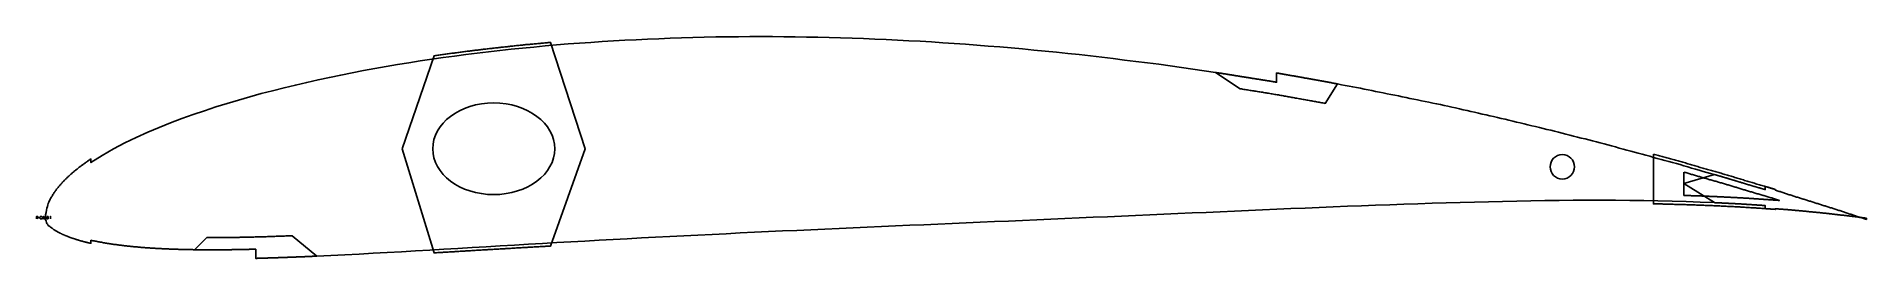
# Model space of a CAD drawing. Header units: metres. Extents: x 0 to 600, y -13 to 60.
import ezdxf

# ---------------------------------------------------------------- set-up
doc = ezdxf.new("R2010")
doc.units = ezdxf.units.M

msp = doc.modelspace()

# ---------------------------------------------------------------- linework, layer by layer
for points in [[(540, 11.55), (550, 14.52), (548.75, 14.87), (547.51, 15.22), (546.26, 15.57), (545.01, 15.93), (543.76, 16.3), (542.52, 16.67), (541.27, 17.04), (540.02, 17.41), (538.77, 17.77), (537.53, 18.12), (536.28, 18.46), (535.03, 18.8), (533.79, 19.14), (532.54, 19.48), (531.29, 19.82), (530.04, 20.16), (528.8, 20.5), (527.55, 20.83), (526.3, 21.17), (525.05, 21.5), (523.81, 21.84), (522.56, 22.18), (521.31, 22.52), (520.07, 22.87), (518.82, 23.21), (517.57, 23.56), (516.32, 23.9), (515.08, 24.23), (513.83, 24.56), (512.58, 24.89), (511.33, 25.21), (510.09, 25.53), (508.84, 25.84), (507.59, 26.16), (506.35, 26.48), (505.1, 26.8), (503.85, 27.12), (502.6, 27.44), (501.36, 27.75), (500.11, 28.07), (498.86, 28.38), (497.61, 28.69), (496.37, 29), (495.12, 29.3), (493.87, 29.61), (492.63, 29.91), (491.38, 30.21), (490.13, 30.51), (488.88, 30.82), (487.64, 31.12), (486.39, 31.42), (485.14, 31.72), (483.89, 32.02), (482.65, 32.31), (481.4, 32.6), (480.15, 32.9), (478.91, 33.19), (477.66, 33.48), (476.41, 33.76), (475.16, 34.05), (473.92, 34.33), (472.67, 34.62), (471.42, 34.9), (470.17, 35.18), (468.93, 35.47), (467.68, 35.75), (466.43, 36.03), (465.19, 36.31), (463.94, 36.59), (462.69, 36.87), (461.44, 37.14), (460.2, 37.41), (458.95, 37.67), (457.7, 37.92), (456.45, 38.18), (455.21, 38.43), (453.96, 38.68), (452.71, 38.94), (451.47, 39.2), (450.22, 39.46), (448.97, 39.72), (447.72, 39.98), (446.48, 40.24), (445.23, 40.49), (443.98, 40.74), (442.73, 40.99), (441.49, 41.24), (440.24, 41.5), (438.99, 41.75), (437.75, 42.01), (436.5, 42.26), (435.25, 42.51), (434, 42.75), (432.76, 42.99), (431.51, 43.22), (430.26, 43.46), (429.01, 43.69), (427.77, 43.93), (426.52, 44.17), (422.48, 37.82), (422.08, 37.89), (421.67, 37.97), (421.27, 38.04), (420.86, 38.12), (420.46, 38.19), (420.06, 38.26), (419.65, 38.34), (419.25, 38.41), (418.84, 38.48), (418.44, 38.55), (418.04, 38.62), (417.63, 38.69), (417.23, 38.77), (416.82, 38.84), (416.42, 38.91), (416.02, 38.98), (415.61, 39.05), (415.21, 39.12), (414.8, 39.19), (414.4, 39.27), (413.99, 39.34), (413.59, 39.41), (413.19, 39.48), (412.78, 39.56), (412.38, 39.63), (411.97, 39.7), (411.57, 39.77), (411.17, 39.84), (410.76, 39.92), (410.36, 39.99), (409.95, 40.06), (409.55, 40.13), (409.15, 40.21), (408.74, 40.28), (408.34, 40.35), (407.93, 40.42), (407.53, 40.49), (407.13, 40.56), (406.72, 40.63), (406.32, 40.7), (405.91, 40.77), (405.51, 40.84), (405.11, 40.91), (404.7, 40.98), (404.3, 41.05), (403.89, 41.12), (403.49, 41.18), (403.09, 41.25), (402.68, 41.31), (402.28, 41.38), (401.87, 41.45), (401.47, 41.51), (401.07, 41.57), (400.66, 41.64), (400.26, 41.7), (399.85, 41.77), (399.45, 41.83), (399.05, 41.89), (398.64, 41.96), (398.24, 42.02), (397.83, 42.08), (397.43, 42.15), (397.03, 42.21), (396.62, 42.28), (396.22, 42.34), (395.81, 42.41), (395.41, 42.47), (395.01, 42.54), (394.6, 42.6), (386.52, 47.93), (382.8, 48.49), (379.08, 49.04), (375.35, 49.57), (371.63, 50.1), (367.91, 50.61), (364.19, 51.09), (360.46, 51.55), (356.74, 52.01), (353.02, 52.47), (349.3, 52.92), (345.57, 53.34), (341.85, 53.76), (338.13, 54.17), (334.41, 54.55), (330.68, 54.9), (326.96, 55.26), (323.24, 55.61), (319.52, 55.95), (315.79, 56.27), (312.07, 56.58), (308.35, 56.88), (304.63, 57.16), (300.9, 57.42), (297.18, 57.67), (293.46, 57.92), (289.74, 58.13), (286.01, 58.32), (282.29, 58.53), (278.57, 58.71), (274.85, 58.86), (271.12, 59.01), (267.4, 59.16), (263.68, 59.27), (259.96, 59.37), (256.24, 59.45), (252.51, 59.53), (248.79, 59.59), (245.07, 59.64), (241.35, 59.65), (237.62, 59.65), (233.9, 59.65), (230.18, 59.64), (226.46, 59.59), (222.73, 59.54), (219.01, 59.46), (215.29, 59.36), (211.57, 59.24), (207.84, 59.13), (204.12, 58.99), (200.4, 58.82), (196.68, 58.65), (192.95, 58.46), (189.23, 58.25), (185.51, 58.03), (181.79, 57.79), (178.06, 57.53), (174.34, 57.25), (170.62, 56.94), (166.9, 56.61), (163.17, 56.26), (159.45, 55.91), (155.73, 55.52), (152.01, 55.1), (148.28, 54.69), (144.56, 54.25), (140.84, 53.78), (137.12, 53.3), (133.4, 52.79), (129.67, 52.25), (125.95, 51.7), (122.23, 51.12), (118.51, 50.5), (114.78, 49.86), (111.06, 49.21), (107.34, 48.54), (103.62, 47.82), (99.89, 47.08), (96.17, 46.33), (92.45, 45.54), (88.73, 44.69), (85, 43.8), (81.28, 42.91), (77.56, 41.97), (73.84, 41), (70.11, 40), (66.39, 38.92), (62.67, 37.8), (58.95, 36.65), (55.22, 35.43), (51.5, 34.17), (47.78, 32.83), (44.06, 31.43), (40.33, 29.94), (36.61, 28.36), (32.89, 26.68), (29.17, 24.89), (25.44, 22.94), (21.72, 20.79), (18, 18.42), (18, 19.63), (17.85, 19.52), (17.7, 19.42), (17.55, 19.32), (17.39, 19.22), (17.24, 19.12), (17.09, 19.01), (16.94, 18.91), (16.79, 18.8), (16.64, 18.7), (16.48, 18.59), (16.33, 18.49), (16.18, 18.38), (16.03, 18.28), (15.88, 18.17), (15.73, 18.06), (15.57, 17.95), (15.42, 17.84), (15.27, 17.73), (15.12, 17.62), (14.97, 17.5), (14.82, 17.39), (14.66, 17.27), (14.51, 17.15), (14.36, 17.04), (14.21, 16.92), (14.06, 16.8), (13.91, 16.68), (13.75, 16.56), (13.6, 16.44), (13.45, 16.32), (13.3, 16.2), (13.15, 16.07), (13, 15.95), (12.84, 15.83), (12.69, 15.71), (12.54, 15.58), (12.39, 15.46), (12.24, 15.33), (12.09, 15.2), (11.93, 15.07), (11.78, 14.94), (11.63, 14.81), (11.48, 14.68), (11.33, 14.54), (11.18, 14.41), (11.02, 14.27), (10.87, 14.13), (10.72, 13.99), (10.57, 13.85), (10.42, 13.71), (10.27, 13.56), (10.11, 13.42), (9.96, 13.27), (9.81, 13.13), (9.66, 12.98), (9.51, 12.82), (9.36, 12.67), (9.2, 12.52), (9.05, 12.36), (8.9, 12.2), (8.75, 12.04), (8.6, 11.87), (8.45, 11.71), (8.29, 11.54), (8.14, 11.37), (7.99, 11.2), (7.84, 11.03), (7.69, 10.85), (7.54, 10.67), (7.38, 10.49), (7.23, 10.3), (7.08, 10.11), (6.93, 9.92), (6.78, 9.73), (6.63, 9.53), (6.47, 9.32), (6.32, 9.11), (6.17, 8.89), (6.02, 8.67), (5.87, 8.44), (5.72, 8.2), (5.56, 7.96), (5.41, 7.72), (5.26, 7.47), (5.11, 7.23), (4.96, 6.98), (4.81, 6.72), (4.65, 6.45), (4.5, 6.16), (4.35, 5.84), (4.2, 5.49), (4.05, 5.09), (3.9, 4.64), (3.74, 4.12), (3.59, 3.55), (3.44, 2.9), (3.29, 2.16), (3.14, 1.34), (2.99, 0.42), (2.99, 0.41), (3.14, -0.23), (3.29, -0.75), (3.44, -1.17), (3.59, -1.5), (3.74, -1.76), (3.9, -1.96), (4.05, -2.11), (4.2, -2.23), (4.35, -2.34), (4.5, -2.44), (4.65, -2.56), (4.81, -2.68), (4.96, -2.8), (5.11, -2.93), (5.26, -3.06), (5.41, -3.18), (5.56, -3.29), (5.72, -3.4), (5.87, -3.5), (6.02, -3.6), (6.17, -3.69), (6.32, -3.78), (6.47, -3.87), (6.63, -3.96), (6.78, -4.05), (6.93, -4.14), (7.08, -4.22), (7.23, -4.31), (7.38, -4.39), (7.54, -4.47), (7.69, -4.55), (7.84, -4.62), (7.99, -4.7), (8.14, -4.77), (8.29, -4.84), (8.45, -4.91), (8.6, -4.98), (8.75, -5.05), (8.9, -5.12), (9.05, -5.19), (9.2, -5.25), (9.36, -5.32), (9.51, -5.39), (9.66, -5.45), (9.81, -5.51), (9.96, -5.57), (10.11, -5.63), (10.27, -5.69), (10.42, -5.75), (10.57, -5.81), (10.72, -5.87), (10.87, -5.93), (11.02, -5.98), (11.18, -6.04), (11.33, -6.09), (11.48, -6.15), (11.63, -6.2), (11.78, -6.25), (11.93, -6.3), (12.09, -6.35), (12.24, -6.4), (12.39, -6.45), (12.54, -6.5), (12.69, -6.55), (12.84, -6.6), (13, -6.65), (13.15, -6.7), (13.3, -6.74), (13.45, -6.79), (13.6, -6.84), (13.75, -6.88), (13.91, -6.93), (14.06, -6.97), (14.21, -7.02), (14.36, -7.06), (14.51, -7.11), (14.66, -7.15), (14.82, -7.19), (14.97, -7.23), (15.12, -7.28), (15.27, -7.32), (15.42, -7.36), (15.57, -7.4), (15.73, -7.44), (15.88, -7.47), (16.03, -7.51), (16.18, -7.55), (16.33, -7.59), (16.48, -7.62), (16.64, -7.66), (16.79, -7.7), (16.94, -7.73), (17.09, -7.77), (17.24, -7.81), (17.39, -7.84), (17.55, -7.88), (17.7, -7.91), (17.85, -7.94), (18, -7.98), (18, -6.95), (18.34, -7.03), (18.69, -7.11), (19.03, -7.18), (19.37, -7.25), (19.72, -7.32), (20.06, -7.39), (20.4, -7.46), (20.75, -7.53), (21.09, -7.59), (21.43, -7.65), (21.78, -7.71), (22.12, -7.77), (22.46, -7.83), (22.81, -7.89), (23.15, -7.95), (23.49, -8), (23.84, -8.06), (24.18, -8.11), (24.53, -8.16), (24.87, -8.21), (25.21, -8.26), (25.56, -8.31), (25.9, -8.36), (26.24, -8.41), (26.59, -8.46), (26.93, -8.5), (27.27, -8.54), (27.62, -8.59), (27.96, -8.63), (28.3, -8.67), (28.65, -8.71), (28.99, -8.75), (29.33, -8.79), (29.68, -8.83), (30.02, -8.87), (30.36, -8.9), (30.71, -8.94), (31.05, -8.98), (31.39, -9.01), (31.74, -9.05), (32.08, -9.08), (32.42, -9.11), (32.77, -9.15), (33.11, -9.18), (33.45, -9.21), (33.8, -9.24), (34.14, -9.27), (34.48, -9.3), (34.83, -9.32), (35.17, -9.35), (35.52, -9.38), (35.86, -9.4), (36.2, -9.43), (36.55, -9.45), (36.89, -9.47), (37.23, -9.5), (37.58, -9.52), (37.92, -9.54), (38.26, -9.56), (38.61, -9.58), (38.95, -9.6), (39.29, -9.62), (39.64, -9.64), (39.98, -9.66), (40.32, -9.68), (40.67, -9.7), (41.01, -9.72), (41.35, -9.73), (41.7, -9.75), (42.04, -9.76), (42.38, -9.78), (42.73, -9.8), (43.07, -9.81), (43.41, -9.82), (43.76, -9.84), (44.1, -9.85), (44.44, -9.87), (44.79, -9.88), (45.13, -9.89), (45.47, -9.91), (45.82, -9.92), (46.16, -9.93), (46.51, -9.94), (46.85, -9.95), (47.19, -9.96), (47.54, -9.97), (47.88, -9.98), (48.22, -9.99), (48.57, -10), (48.91, -10.01), (49.25, -10.02), (49.6, -10.02), (49.94, -10.03), (50.28, -10.04), (50.63, -10.04), (50.97, -10.05), (51.31, -10.05), (51.66, -10.06), (52, -10.06), (56.04, -6.09), (56.44, -6.1), (56.85, -6.1), (57.25, -6.1), (57.66, -6.1), (58.06, -6.1), (58.46, -6.1), (58.87, -6.1), (59.27, -6.1), (59.68, -6.1), (60.08, -6.09), (60.48, -6.09), (60.89, -6.09), (61.29, -6.09), (61.7, -6.08), (62.1, -6.08), (62.51, -6.08), (62.91, -6.07), (63.31, -6.07), (63.72, -6.06), (64.12, -6.06), (64.53, -6.05), (64.93, -6.04), (65.33, -6.04), (65.74, -6.03), (66.14, -6.02), (66.55, -6.02), (66.95, -6.01), (67.35, -6), (67.76, -5.99), (68.16, -5.98), (68.57, -5.97), (68.97, -5.97), (69.37, -5.96), (69.78, -5.95), (70.18, -5.94), (70.59, -5.93), (70.99, -5.92), (71.39, -5.91), (71.8, -5.9), (72.2, -5.89), (72.61, -5.88), (73.01, -5.87), (73.41, -5.86), (73.82, -5.85), (74.22, -5.83), (74.63, -5.82), (75.03, -5.81), (75.43, -5.8), (75.84, -5.79), (76.24, -5.77), (76.65, -5.76), (77.05, -5.75), (77.45, -5.74), (77.86, -5.72), (78.26, -5.71), (78.67, -5.69), (79.07, -5.68), (79.47, -5.67), (79.88, -5.65), (80.28, -5.64), (80.69, -5.62), (81.09, -5.61), (81.49, -5.6), (81.9, -5.58), (82.3, -5.57), (82.71, -5.55), (83.11, -5.53), (83.52, -5.52), (83.92, -5.5), (92, -12.17), (96.63, -11.94), (101.25, -11.71), (105.88, -11.48), (110.51, -11.23), (115.13, -10.97), (119.76, -10.71), (124.38, -10.44), (129.01, -10.18), (133.64, -9.91), (138.26, -9.63), (142.89, -9.36), (147.52, -9.08), (152.14, -8.81), (156.77, -8.54), (161.39, -8.27), (166.02, -8), (170.65, -7.74), (175.27, -7.48), (179.9, -7.22), (184.53, -6.97), (189.15, -6.71), (193.78, -6.47), (198.4, -6.22), (203.03, -5.98), (207.66, -5.74), (212.28, -5.51), (216.91, -5.27), (221.54, -5.05), (226.16, -4.82), (230.79, -4.59), (235.41, -4.37), (240.04, -4.16), (244.67, -3.94), (249.29, -3.73), (253.92, -3.52), (258.55, -3.31), (263.17, -3.1), (267.8, -2.89), (272.42, -2.69), (277.05, -2.48), (281.68, -2.28), (286.3, -2.08), (290.93, -1.88), (295.56, -1.68), (300.18, -1.48), (304.81, -1.28), (309.43, -1.08), (314.06, -0.88), (318.69, -0.68), (323.31, -0.48), (327.94, -0.28), (332.57, -0.07), (337.19, 0.13), (341.82, 0.33), (346.44, 0.53), (351.07, 0.73), (355.7, 0.94), (360.32, 1.14), (364.95, 1.35), (369.58, 1.55), (374.2, 1.75), (378.83, 1.96), (383.45, 2.16), (388.08, 2.36), (392.71, 2.56), (397.33, 2.77), (401.96, 2.96), (406.59, 3.16), (411.21, 3.37), (415.84, 3.56), (420.46, 3.75), (425.09, 3.94), (429.72, 4.13), (434.34, 4.31), (438.97, 4.48), (443.6, 4.65), (448.22, 4.82), (452.85, 4.98), (457.47, 5.13), (462.1, 5.27), (466.73, 5.41), (471.35, 5.53), (475.98, 5.65), (480.61, 5.76), (485.23, 5.85), (489.86, 5.93), (494.48, 6), (499.11, 6.06), (503.74, 6.09), (508.36, 6.11), (512.99, 6.11), (517.62, 6.09), (522.24, 6.05), (526.87, 6), (531.49, 5.92), (536.12, 5.81), (540.75, 5.67), (545.37, 5.52), (550, 5.33)], [(120, 22.97), (130.48, 53.38), (130.87, 53.43), (131.25, 53.49), (131.64, 53.54), (132.02, 53.6), (132.41, 53.66), (132.79, 53.71), (133.18, 53.77), (133.56, 53.82), (133.95, 53.88), (134.34, 53.93), (134.72, 53.98), (135.11, 54.04), (135.49, 54.09), (135.88, 54.14), (136.26, 54.2), (136.65, 54.25), (137.03, 54.3), (137.42, 54.35), (137.8, 54.4), (138.19, 54.45), (138.58, 54.5), (138.96, 54.55), (139.35, 54.6), (139.73, 54.65), (140.12, 54.7), (140.5, 54.75), (140.89, 54.8), (141.27, 54.85), (141.66, 54.9), (142.05, 54.94), (142.43, 54.99), (142.82, 55.04), (143.2, 55.09), (143.59, 55.14), (143.97, 55.19), (144.36, 55.23), (144.74, 55.28), (145.13, 55.33), (145.52, 55.38), (145.9, 55.42), (146.29, 55.47), (146.67, 55.51), (147.06, 55.56), (147.44, 55.6), (147.83, 55.65), (148.21, 55.69), (148.6, 55.73), (148.99, 55.78), (149.37, 55.82), (149.76, 55.86), (150.14, 55.9), (150.53, 55.95), (150.91, 55.99), (151.3, 56.03), (151.68, 56.07), (152.07, 56.11), (152.46, 56.16), (152.84, 56.2), (153.23, 56.24), (153.61, 56.29), (154, 56.33), (154.38, 56.37), (154.77, 56.42), (155.15, 56.46), (155.54, 56.5), (155.92, 56.55), (156.31, 56.59), (156.7, 56.63), (157.08, 56.67), (157.47, 56.71), (157.85, 56.76), (158.24, 56.8), (158.62, 56.84), (159.01, 56.88), (159.39, 56.91), (159.78, 56.95), (160.17, 56.99), (160.55, 57.03), (160.94, 57.06), (161.32, 57.1), (161.71, 57.13), (162.09, 57.17), (162.48, 57.2), (162.86, 57.24), (163.25, 57.27), (163.64, 57.31), (164.02, 57.35), (164.41, 57.38), (164.79, 57.42), (165.18, 57.45), (165.56, 57.49), (165.95, 57.52), (166.33, 57.56), (166.72, 57.59), (167.11, 57.63), (167.49, 57.67), (167.88, 57.7), (168.26, 57.74), (168.65, 57.77), (180, 22.97), (168.65, -8.86), (168.26, -8.88), (167.88, -8.9), (167.49, -8.92), (167.11, -8.94), (166.72, -8.97), (166.33, -8.99), (165.95, -9.01), (165.56, -9.03), (165.18, -9.05), (164.79, -9.08), (164.41, -9.1), (164.02, -9.12), (163.64, -9.14), (163.25, -9.17), (162.86, -9.19), (162.48, -9.21), (162.09, -9.23), (161.71, -9.25), (161.32, -9.28), (160.94, -9.3), (160.55, -9.32), (160.17, -9.34), (159.78, -9.37), (159.39, -9.39), (159.01, -9.41), (158.62, -9.44), (158.24, -9.46), (157.85, -9.48), (157.47, -9.5), (157.08, -9.53), (156.7, -9.55), (156.31, -9.57), (155.92, -9.59), (155.54, -9.62), (155.15, -9.64), (154.77, -9.66), (154.38, -9.68), (154, -9.71), (153.61, -9.73), (153.23, -9.75), (152.84, -9.77), (152.46, -9.8), (152.07, -9.82), (151.68, -9.84), (151.3, -9.86), (150.91, -9.89), (150.53, -9.91), (150.14, -9.93), (149.76, -9.95), (149.37, -9.98), (148.99, -10), (148.6, -10.02), (148.21, -10.04), (147.83, -10.07), (147.44, -10.09), (147.06, -10.11), (146.67, -10.14), (146.29, -10.16), (145.9, -10.18), (145.52, -10.2), (145.13, -10.23), (144.74, -10.25), (144.36, -10.27), (143.97, -10.3), (143.59, -10.32), (143.2, -10.34), (142.82, -10.36), (142.43, -10.39), (142.05, -10.41), (141.66, -10.43), (141.27, -10.45), (140.89, -10.48), (140.5, -10.5), (140.12, -10.52), (139.73, -10.55), (139.35, -10.57), (138.96, -10.59), (138.58, -10.61), (138.19, -10.64), (137.8, -10.66), (137.42, -10.68), (137.03, -10.71), (136.65, -10.73), (136.26, -10.75), (135.88, -10.77), (135.49, -10.8), (135.11, -10.82), (134.72, -10.84), (134.34, -10.87), (133.95, -10.89), (133.56, -10.91), (133.18, -10.93), (132.79, -10.96), (132.41, -10.98), (132.02, -11), (131.64, -11.02), (131.25, -11.05), (130.87, -11.07), (130.48, -11.09)], [(386.52, 47.93), (386.72, 47.89), (386.92, 47.86), (387.13, 47.83), (387.33, 47.8), (387.53, 47.77), (387.73, 47.74), (387.93, 47.71), (388.14, 47.68), (388.34, 47.65), (388.54, 47.62), (388.74, 47.58), (388.94, 47.55), (389.15, 47.52), (389.35, 47.49), (389.55, 47.46), (389.75, 47.43), (389.95, 47.4), (390.16, 47.36), (390.36, 47.33), (390.56, 47.3), (390.76, 47.27), (390.96, 47.24), (391.17, 47.2), (391.37, 47.17), (391.57, 47.14), (391.77, 47.11), (391.97, 47.08), (392.18, 47.04), (392.38, 47.01), (392.58, 46.98), (392.78, 46.95), (392.98, 46.91), (393.19, 46.88), (393.39, 46.85), (393.59, 46.82), (393.79, 46.78), (393.99, 46.75), (394.2, 46.72), (394.4, 46.68), (394.6, 46.65), (394.8, 46.62), (395.01, 46.59), (395.21, 46.55), (395.41, 46.52), (395.61, 46.49), (395.81, 46.46), (396.02, 46.42), (396.22, 46.39), (396.42, 46.36), (396.62, 46.33), (396.82, 46.29), (397.03, 46.26), (397.23, 46.23), (397.43, 46.2), (397.63, 46.17), (397.83, 46.13), (398.04, 46.1), (398.24, 46.07), (398.44, 46.04), (398.64, 46.01), (398.84, 45.97), (399.05, 45.94), (399.25, 45.91), (399.45, 45.88), (399.65, 45.85), (399.85, 45.82), (400.06, 45.78), (400.26, 45.75), (400.46, 45.72), (400.66, 45.69), (400.86, 45.66), (401.07, 45.62), (401.27, 45.59), (401.47, 45.56), (401.67, 45.53), (401.87, 45.5), (402.08, 45.46), (402.28, 45.43), (402.48, 45.4), (402.68, 45.37), (402.88, 45.33), (403.09, 45.3), (403.29, 45.27), (403.49, 45.24), (403.69, 45.2), (403.89, 45.17), (404.1, 45.14), (404.3, 45.1), (404.5, 45.07), (404.7, 45.04), (404.9, 45), (405.11, 44.97), (405.31, 44.93), (405.51, 44.9), (405.71, 44.87), (405.91, 44.83), (406.12, 44.8), (406.32, 44.76), (406.52, 44.73), (406.52, 47.77), (406.72, 47.74), (406.92, 47.7), (407.13, 47.67), (407.33, 47.63), (407.53, 47.6), (407.73, 47.56), (407.93, 47.53), (408.14, 47.49), (408.34, 47.46), (408.54, 47.42), (408.74, 47.39), (408.94, 47.35), (409.15, 47.31), (409.35, 47.28), (409.55, 47.24), (409.75, 47.21), (409.95, 47.17), (410.16, 47.14), (410.36, 47.1), (410.56, 47.06), (410.76, 47.03), (410.96, 46.99), (411.17, 46.96), (411.37, 46.92), (411.57, 46.88), (411.77, 46.85), (411.97, 46.81), (412.18, 46.78), (412.38, 46.74), (412.58, 46.7), (412.78, 46.67), (412.98, 46.63), (413.19, 46.59), (413.39, 46.56), (413.59, 46.52), (413.79, 46.49), (413.99, 46.45), (414.2, 46.41), (414.4, 46.38), (414.6, 46.34), (414.8, 46.3), (415.01, 46.27), (415.21, 46.23), (415.41, 46.2), (415.61, 46.16), (415.81, 46.12), (416.02, 46.09), (416.22, 46.05), (416.42, 46.02), (416.62, 45.98), (416.82, 45.95), (417.03, 45.91), (417.23, 45.87), (417.43, 45.84), (417.63, 45.8), (417.83, 45.77), (418.04, 45.73), (418.24, 45.7), (418.44, 45.66), (418.64, 45.62), (418.84, 45.59), (419.05, 45.55), (419.25, 45.52), (419.45, 45.48), (419.65, 45.45), (419.85, 45.41), (420.06, 45.37), (420.26, 45.34), (420.46, 45.3), (420.66, 45.27), (420.86, 45.23), (421.07, 45.19), (421.27, 45.16), (421.47, 45.12), (421.67, 45.08), (421.87, 45.05), (422.08, 45.01), (422.28, 44.97), (422.48, 44.94), (422.68, 44.9), (422.88, 44.86), (423.09, 44.83), (423.29, 44.79), (423.49, 44.75), (423.69, 44.71), (423.89, 44.67), (424.1, 44.64), (424.3, 44.6), (424.5, 44.56), (424.7, 44.52), (424.9, 44.48), (425.11, 44.44), (425.31, 44.41), (425.51, 44.37), (425.71, 44.33), (425.91, 44.29), (426.12, 44.25), (426.32, 44.21), (426.52, 44.17), (422.48, 37.82), (422.08, 37.89), (421.67, 37.97), (421.27, 38.04), (420.86, 38.12), (420.46, 38.19), (420.06, 38.26), (419.65, 38.34), (419.25, 38.41), (418.84, 38.48), (418.44, 38.55), (418.04, 38.62), (417.63, 38.69), (417.23, 38.77), (416.82, 38.84), (416.42, 38.91), (416.02, 38.98), (415.61, 39.05), (415.21, 39.12), (414.8, 39.19), (414.4, 39.27), (413.99, 39.34), (413.59, 39.41), (413.19, 39.48), (412.78, 39.56), (412.38, 39.63), (411.97, 39.7), (411.57, 39.77), (411.17, 39.84), (410.76, 39.92), (410.36, 39.99), (409.95, 40.06), (409.55, 40.13), (409.15, 40.21), (408.74, 40.28), (408.34, 40.35), (407.93, 40.42), (407.53, 40.49), (407.13, 40.56), (406.72, 40.63), (406.32, 40.7), (405.91, 40.77), (405.51, 40.84), (405.11, 40.91), (404.7, 40.98), (404.3, 41.05), (403.89, 41.12), (403.49, 41.18), (403.09, 41.25), (402.68, 41.31), (402.28, 41.38), (401.87, 41.45), (401.47, 41.51), (401.07, 41.57), (400.66, 41.64), (400.26, 41.7), (399.85, 41.77), (399.45, 41.83), (399.05, 41.89), (398.64, 41.96), (398.24, 42.02), (397.83, 42.08), (397.43, 42.15), (397.03, 42.21), (396.62, 42.28), (396.22, 42.34), (395.81, 42.41), (395.41, 42.47), (395.01, 42.54), (394.6, 42.6)], [(530, 21.21), (530.4, 21.1), (530.81, 20.99), (531.21, 20.88), (531.62, 20.77), (532.02, 20.66), (532.42, 20.55), (532.83, 20.44), (533.23, 20.33), (533.64, 20.22), (534.04, 20.11), (534.44, 20), (534.85, 19.89), (535.25, 19.78), (535.66, 19.67), (536.06, 19.56), (536.46, 19.45), (536.87, 19.34), (537.27, 19.23), (537.68, 19.12), (538.08, 19), (538.48, 18.89), (538.89, 18.78), (539.29, 18.66), (539.7, 18.55), (540.1, 18.43), (540.51, 18.31), (540.91, 18.19), (541.31, 18.07), (541.72, 17.95), (542.12, 17.83), (542.53, 17.71), (542.93, 17.59), (543.33, 17.47), (543.74, 17.35), (544.14, 17.23), (544.55, 17.11), (544.95, 16.99), (545.35, 16.88), (545.76, 16.76), (546.16, 16.64), (546.57, 16.53), (546.97, 16.41), (547.37, 16.3), (547.78, 16.18), (548.18, 16.07), (548.59, 15.96), (548.99, 15.84), (549.39, 15.73), (549.8, 15.62), (550.2, 15.5), (550.61, 15.39), (551.01, 15.27), (551.41, 15.16), (551.82, 15.04), (552.22, 14.93), (552.63, 14.81), (553.03, 14.69), (553.43, 14.57), (553.84, 14.45), (554.24, 14.33), (554.65, 14.21), (555.05, 14.09), (555.45, 13.97), (555.86, 13.85), (556.26, 13.73), (556.67, 13.6), (557.07, 13.48), (557.47, 13.36), (557.88, 13.24), (558.28, 13.11), (558.69, 12.99), (559.09, 12.87), (559.49, 12.75), (559.9, 12.62), (560.3, 12.5), (560.71, 12.38), (561.11, 12.26), (561.52, 12.14), (561.92, 12.02), (562.32, 11.9), (562.73, 11.78), (563.13, 11.66), (563.54, 11.54), (563.94, 11.42), (564.34, 11.3), (564.75, 11.19), (565.15, 11.07), (565.56, 10.95), (565.96, 10.83), (566.36, 10.72), (566.77, 10.6), (567.17, 10.48), (567.58, 10.36), (567.98, 10.24), (568.38, 10.12), (568.79, 10), (569.19, 9.87), (569.6, 9.75), (570, 9.62), (570, 9.41), (570.3, 9.32), (570.6, 9.22), (570.9, 9.12), (571.2, 9.02), (571.51, 8.93), (571.81, 8.83), (572.11, 8.73), (572.41, 8.63), (572.71, 8.53), (573.01, 8.43), (573.31, 8.33), (573.61, 8.23), (573.91, 8.14), (574.21, 8.04), (574.52, 7.94), (574.82, 7.84), (575.12, 7.75), (575.42, 7.65), (575.72, 7.55), (576.02, 7.46), (576.32, 7.36), (576.62, 7.27), (576.92, 7.18), (577.22, 7.08), (577.53, 6.99), (577.83, 6.9), (578.13, 6.8), (578.43, 6.71), (578.73, 6.62), (579.03, 6.52), (579.33, 6.43), (579.63, 6.33), (579.93, 6.24), (580.23, 6.15), (580.54, 6.05), (580.84, 5.96), (581.14, 5.86), (581.44, 5.77), (581.74, 5.67), (582.04, 5.57), (582.34, 5.48), (582.64, 5.38), (582.94, 5.29), (583.24, 5.19), (583.55, 5.1), (583.85, 5), (584.15, 4.91), (584.45, 4.81), (584.75, 4.72), (585.05, 4.62), (585.35, 4.53), (585.65, 4.43), (585.95, 4.34), (586.25, 4.25), (586.56, 4.15), (586.86, 4.06), (587.16, 3.96), (587.46, 3.87), (587.76, 3.78), (588.06, 3.68), (588.36, 3.59), (588.66, 3.49), (588.96, 3.39), (589.26, 3.3), (589.57, 3.2), (589.87, 3.1), (590.17, 3.01), (590.47, 2.91), (590.77, 2.81), (591.07, 2.71), (591.37, 2.61), (591.67, 2.51), (591.97, 2.41), (592.27, 2.31), (592.58, 2.21), (592.88, 2.11), (593.18, 2.01), (593.48, 1.91), (593.78, 1.81), (594.08, 1.71), (594.38, 1.61), (594.68, 1.51), (594.98, 1.41), (595.28, 1.31), (595.59, 1.22), (595.89, 1.12), (596.19, 1.02), (596.49, 0.92), (596.79, 0.83), (597.09, 0.73), (597.39, 0.63), (597.69, 0.54), (597.99, 0.44), (598.29, 0.34), (598.6, 0.24), (598.9, 0.15), (599.2, 0.05), (599.5, -0.05), (599.8, -0.15), (599.8, 0.23), (599.5, 0.27), (599.2, 0.31), (598.9, 0.35), (598.6, 0.39), (598.29, 0.43), (597.99, 0.47), (597.69, 0.52), (597.39, 0.56), (597.09, 0.6), (596.79, 0.64), (596.49, 0.68), (596.19, 0.72), (595.89, 0.75), (595.59, 0.79), (595.28, 0.83), (594.98, 0.87), (594.68, 0.91), (594.38, 0.94), (594.08, 0.98), (593.78, 1.02), (593.48, 1.05), (593.18, 1.09), (592.88, 1.12), (592.58, 1.16), (592.27, 1.19), (591.97, 1.23), (591.67, 1.26), (591.37, 1.29), (591.07, 1.33), (590.77, 1.36), (590.47, 1.39), (590.17, 1.43), (589.87, 1.46), (589.57, 1.49), (589.26, 1.53), (588.96, 1.56), (588.66, 1.6), (588.36, 1.63), (588.06, 1.67), (587.76, 1.7), (587.46, 1.74), (587.16, 1.77), (586.86, 1.8), (586.56, 1.84), (586.25, 1.87), (585.95, 1.9), (585.65, 1.94), (585.35, 1.97), (585.05, 2), (584.75, 2.03), (584.45, 2.06), (584.15, 2.1), (583.85, 2.13), (583.55, 2.16), (583.24, 2.18), (582.94, 2.21), (582.64, 2.24), (582.34, 2.27), (582.04, 2.3), (581.74, 2.33), (581.44, 2.36), (581.14, 2.38), (580.84, 2.41), (580.54, 2.44), (580.23, 2.47), (579.93, 2.5), (579.63, 2.53), (579.33, 2.55), (579.03, 2.58), (578.73, 2.61), (578.43, 2.64), (578.13, 2.67), (577.83, 2.7), (577.53, 2.72), (577.22, 2.75), (576.92, 2.78), (576.62, 2.81), (576.32, 2.84), (576.02, 2.86), (575.72, 2.89), (575.42, 2.92), (575.12, 2.94), (574.82, 2.97), (574.52, 2.99), (574.21, 3.02), (573.91, 3.04), (573.61, 3.07), (573.31, 3.09), (573.01, 3.11), (572.71, 3.14), (572.41, 3.16), (572.11, 3.18), (571.81, 3.2), (571.51, 3.23), (571.2, 3.25), (570.9, 3.27), (570.6, 3.29), (570.3, 3.31), (570, 3.34), (570, 3.14), (569.6, 3.17), (569.19, 3.19), (568.79, 3.22), (568.38, 3.25), (567.98, 3.28), (567.58, 3.31), (567.17, 3.34), (566.77, 3.37), (566.36, 3.4), (565.96, 3.42), (565.56, 3.45), (565.15, 3.48), (564.75, 3.51), (564.34, 3.53), (563.94, 3.56), (563.54, 3.59), (563.13, 3.61), (562.73, 3.64), (562.32, 3.67), (561.92, 3.69), (561.52, 3.72), (561.11, 3.74), (560.71, 3.77), (560.3, 3.79), (559.9, 3.82), (559.49, 3.84), (559.09, 3.86), (558.69, 3.89), (558.28, 3.91), (557.88, 3.93), (557.47, 3.96), (557.07, 3.98), (556.67, 4), (556.26, 4.02), (555.86, 4.04), (555.45, 4.06), (555.05, 4.08), (554.65, 4.1), (554.24, 4.12), (553.84, 4.14), (553.43, 4.16), (553.03, 4.18), (552.63, 4.2), (552.22, 4.22), (551.82, 4.24), (551.41, 4.26), (551.01, 4.28), (550.61, 4.3), (550.2, 4.32), (549.8, 4.33), (549.39, 4.35), (548.99, 4.37), (548.59, 4.39), (548.18, 4.4), (547.78, 4.42), (547.37, 4.44), (546.97, 4.45), (546.57, 4.47), (546.16, 4.49), (545.76, 4.5), (545.35, 4.52), (544.95, 4.53), (544.55, 4.54), (544.14, 4.56), (543.74, 4.57), (543.33, 4.59), (542.93, 4.6), (542.53, 4.61), (542.12, 4.63), (541.72, 4.64), (541.31, 4.65), (540.91, 4.66), (540.51, 4.68), (540.1, 4.69), (539.7, 4.7), (539.29, 4.71), (538.89, 4.73), (538.48, 4.74), (538.08, 4.75), (537.68, 4.76), (537.27, 4.77), (536.87, 4.78), (536.46, 4.8), (536.06, 4.81), (535.66, 4.82), (535.25, 4.83), (534.85, 4.84), (534.44, 4.85), (534.04, 4.86), (533.64, 4.87), (533.23, 4.88), (532.83, 4.89), (532.42, 4.9), (532.02, 4.9), (531.62, 4.91), (531.21, 4.92), (530.81, 4.93), (530.4, 4.94), (530, 4.94)], [(540, 15.33), (540.32, 15.24), (540.63, 15.15), (540.95, 15.05), (541.26, 14.96), (541.58, 14.86), (541.9, 14.77), (542.21, 14.68), (542.53, 14.58), (542.84, 14.49), (543.16, 14.39), (543.48, 14.3), (543.79, 14.21), (544.11, 14.11), (544.42, 14.02), (544.74, 13.93), (545.06, 13.84), (545.37, 13.75), (545.69, 13.66), (546, 13.57), (546.32, 13.48), (546.64, 13.39), (546.95, 13.3), (547.27, 13.21), (547.59, 13.12), (547.9, 13.03), (548.22, 12.94), (548.53, 12.85), (548.85, 12.77), (549.17, 12.68), (549.48, 12.59), (549.8, 12.5), (550.11, 12.41), (550.43, 12.32), (550.75, 12.23), (551.06, 12.14), (551.38, 12.05), (551.69, 11.96), (552.01, 11.87), (552.33, 11.77), (552.64, 11.68), (552.96, 11.59), (553.27, 11.49), (553.59, 11.4), (553.91, 11.3), (554.22, 11.21), (554.54, 11.11), (554.85, 11.02), (555.17, 10.92), (555.49, 10.83), (555.8, 10.73), (556.12, 10.64), (556.43, 10.54), (556.75, 10.44), (557.07, 10.35), (557.38, 10.25), (557.7, 10.16), (558.01, 10.06), (558.33, 9.96), (558.65, 9.87), (558.96, 9.77), (559.28, 9.68), (559.6, 9.58), (559.91, 9.49), (560.23, 9.39), (560.54, 9.3), (560.86, 9.2), (561.18, 9.11), (561.49, 9.01), (561.81, 8.92), (562.12, 8.83), (562.44, 8.73), (562.76, 8.64), (563.07, 8.55), (563.39, 8.46), (563.7, 8.37), (564.02, 8.27), (564.34, 8.18), (564.65, 8.09), (564.97, 8), (565.28, 7.91), (565.6, 7.82), (565.92, 7.72), (566.23, 7.63), (566.55, 7.54), (566.86, 7.44), (567.18, 7.35), (567.5, 7.25), (567.81, 7.16), (568.13, 7.06), (568.44, 6.96), (568.76, 6.87), (569.08, 6.77), (569.39, 6.67), (569.71, 6.57), (570.02, 6.46), (570.34, 6.36), (570.66, 6.26), (570.97, 6.15), (571.29, 6.05), (571.29, 6.05), (570.97, 6.07), (570.66, 6.1), (570.34, 6.12), (570.02, 6.14), (569.71, 6.17), (569.39, 6.19), (569.08, 6.21), (568.76, 6.23), (568.44, 6.26), (568.13, 6.28), (567.81, 6.3), (567.5, 6.32), (567.18, 6.35), (566.86, 6.37), (566.55, 6.39), (566.23, 6.41), (565.92, 6.43), (565.6, 6.46), (565.28, 6.48), (564.97, 6.5), (564.65, 6.52), (564.34, 6.54), (564.02, 6.56), (563.7, 6.58), (563.39, 6.6), (563.07, 6.62), (562.76, 6.65), (562.44, 6.67), (562.12, 6.69), (561.81, 6.71), (561.49, 6.73), (561.18, 6.75), (560.86, 6.76), (560.54, 6.78), (560.23, 6.8), (559.91, 6.82), (559.6, 6.84), (559.28, 6.86), (558.96, 6.88), (558.65, 6.9), (558.33, 6.91), (558.01, 6.93), (557.7, 6.95), (557.38, 6.97), (557.07, 6.98), (556.75, 7), (556.43, 7.02), (556.12, 7.03), (555.8, 7.05), (555.49, 7.07), (555.17, 7.08), (554.85, 7.1), (554.54, 7.11), (554.22, 7.13), (553.91, 7.14), (553.59, 7.16), (553.27, 7.17), (552.96, 7.19), (552.64, 7.21), (552.33, 7.22), (552.01, 7.24), (551.69, 7.25), (551.38, 7.27), (551.06, 7.28), (550.75, 7.29), (550.43, 7.31), (550.11, 7.32), (549.8, 7.34), (549.48, 7.35), (549.17, 7.36), (548.85, 7.38), (548.53, 7.39), (548.22, 7.41), (547.9, 7.42), (547.59, 7.43), (547.27, 7.44), (546.95, 7.46), (546.64, 7.47), (546.32, 7.48), (546, 7.49), (545.69, 7.51), (545.37, 7.52), (545.06, 7.53), (544.74, 7.54), (544.42, 7.55), (544.11, 7.56), (543.79, 7.57), (543.48, 7.58), (543.16, 7.59), (542.84, 7.6), (542.53, 7.61), (542.21, 7.62), (541.9, 7.63), (541.58, 7.64), (541.26, 7.65), (540.95, 7.66), (540.63, 7.67), (540.32, 7.68), (540, 7.69)], [(540, 11.55), (550, 14.52), (550.17, 14.47), (550.34, 14.43), (550.51, 14.38), (550.67, 14.33), (550.84, 14.28), (551.01, 14.24), (551.18, 14.19), (551.35, 14.14), (551.52, 14.09), (551.68, 14.04), (551.85, 13.99), (552.02, 13.95), (552.19, 13.9), (552.36, 13.85), (552.53, 13.8), (552.69, 13.75), (552.86, 13.7), (553.03, 13.65), (553.2, 13.6), (553.37, 13.55), (553.54, 13.5), (553.7, 13.45), (553.87, 13.4), (554.04, 13.35), (554.21, 13.3), (554.38, 13.25), (554.55, 13.2), (554.71, 13.15), (554.88, 13.1), (555.05, 13.05), (555.22, 13), (555.39, 12.95), (555.56, 12.9), (555.72, 12.85), (555.89, 12.79), (556.06, 12.74), (556.23, 12.69), (556.4, 12.64), (556.57, 12.59), (556.73, 12.54), (556.9, 12.49), (557.07, 12.44), (557.24, 12.39), (557.41, 12.33), (557.58, 12.28), (557.74, 12.23), (557.91, 12.18), (558.08, 12.13), (558.25, 12.08), (558.42, 12.03), (558.59, 11.98), (558.75, 11.93), (558.92, 11.87), (559.09, 11.82), (559.26, 11.77), (559.43, 11.72), (559.6, 11.67), (559.76, 11.62), (559.93, 11.57), (560.1, 11.52), (560.27, 11.47), (560.44, 11.42), (560.61, 11.37), (560.77, 11.32), (560.94, 11.27), (561.11, 11.21), (561.28, 11.16), (561.45, 11.11), (561.62, 11.06), (561.78, 11.01), (561.95, 10.96), (562.12, 10.91), (562.29, 10.86), (562.46, 10.81), (562.63, 10.76), (562.79, 10.71), (562.96, 10.66), (563.13, 10.62), (563.3, 10.57), (563.47, 10.52), (563.64, 10.47), (563.8, 10.42), (563.97, 10.37), (564.14, 10.32), (564.31, 10.27), (564.48, 10.22), (564.65, 10.17), (564.81, 10.13), (564.98, 10.08), (565.15, 10.03), (565.32, 9.98), (565.49, 9.93), (565.66, 9.88), (565.82, 9.83), (565.99, 9.78), (566.16, 9.73), (566.33, 9.69), (566.5, 9.64), (566.67, 9.59), (566.67, 10.63), (566.7, 10.62), (566.73, 10.61), (566.77, 10.6), (566.8, 10.59), (566.84, 10.58), (566.87, 10.57), (566.9, 10.56), (566.94, 10.55), (566.97, 10.54), (567, 10.53), (567.04, 10.52), (567.07, 10.51), (567.1, 10.5), (567.14, 10.49), (567.17, 10.48), (567.21, 10.47), (567.24, 10.46), (567.27, 10.45), (567.31, 10.44), (567.34, 10.43), (567.37, 10.42), (567.41, 10.41), (567.44, 10.4), (567.47, 10.39), (567.51, 10.38), (567.54, 10.37), (567.58, 10.36), (567.61, 10.35), (567.64, 10.34), (567.68, 10.33), (567.71, 10.32), (567.74, 10.31), (567.78, 10.3), (567.81, 10.29), (567.85, 10.28), (567.88, 10.27), (567.91, 10.26), (567.95, 10.25), (567.98, 10.24), (568.01, 10.23), (568.05, 10.22), (568.08, 10.21), (568.11, 10.2), (568.15, 10.19), (568.18, 10.18), (568.22, 10.17), (568.25, 10.16), (568.28, 10.15), (568.32, 10.14), (568.35, 10.13), (568.38, 10.12), (568.42, 10.11), (568.45, 10.1), (568.48, 10.09), (568.52, 10.08), (568.55, 10.07), (568.59, 10.06), (568.62, 10.05), (568.65, 10.04), (568.69, 10.03), (568.72, 10.02), (568.75, 10.01), (568.79, 10), (568.82, 9.99), (568.86, 9.98), (568.89, 9.97), (568.92, 9.96), (568.96, 9.95), (568.99, 9.94), (569.02, 9.93), (569.06, 9.92), (569.09, 9.91), (569.12, 9.89), (569.16, 9.88), (569.19, 9.87), (569.23, 9.86), (569.26, 9.85), (569.29, 9.84), (569.33, 9.83), (569.36, 9.82), (569.39, 9.81), (569.43, 9.8), (569.46, 9.79), (569.49, 9.78), (569.53, 9.77), (569.56, 9.76), (569.6, 9.75), (569.63, 9.74), (569.66, 9.73), (569.7, 9.72), (569.73, 9.71), (569.76, 9.7), (569.8, 9.69), (569.83, 9.67), (569.87, 9.66), (569.9, 9.65), (569.93, 9.64), (569.97, 9.63), (570, 9.62), (570, 9.41), (570.3, 9.32), (570.6, 9.22), (570.9, 9.12), (571.2, 9.02), (571.51, 8.93), (571.81, 8.83), (572.11, 8.73), (572.41, 8.63), (572.71, 8.53), (573.01, 8.43), (573.31, 8.33), (573.61, 8.23), (573.91, 8.14), (574.21, 8.04), (574.52, 7.94), (574.82, 7.84), (575.12, 7.75), (575.42, 7.65), (575.72, 7.55), (576.02, 7.46), (576.32, 7.36), (576.62, 7.27), (576.92, 7.18), (577.22, 7.08), (577.53, 6.99), (577.83, 6.9), (578.13, 6.8), (578.43, 6.71), (578.73, 6.62), (579.03, 6.52), (579.33, 6.43), (579.63, 6.33), (579.93, 6.24), (580.23, 6.15), (580.54, 6.05), (580.84, 5.96), (581.14, 5.86), (581.44, 5.77), (581.74, 5.67), (582.04, 5.57), (582.34, 5.48), (582.64, 5.38), (582.94, 5.29), (583.24, 5.19), (583.55, 5.1), (583.85, 5), (584.15, 4.91), (584.45, 4.81), (584.75, 4.72), (585.05, 4.62), (585.35, 4.53), (585.65, 4.43), (585.95, 4.34), (586.25, 4.25), (586.56, 4.15), (586.86, 4.06), (587.16, 3.96), (587.46, 3.87), (587.76, 3.78), (588.06, 3.68), (588.36, 3.59), (588.66, 3.49), (588.96, 3.39), (589.26, 3.3), (589.57, 3.2), (589.87, 3.1), (590.17, 3.01), (590.47, 2.91), (590.77, 2.81), (591.07, 2.71), (591.37, 2.61), (591.67, 2.51), (591.97, 2.41), (592.27, 2.31), (592.58, 2.21), (592.88, 2.11), (593.18, 2.01), (593.48, 1.91), (593.78, 1.81), (594.08, 1.71), (594.38, 1.61), (594.68, 1.51), (594.98, 1.41), (595.28, 1.31), (595.59, 1.22), (595.89, 1.12), (596.19, 1.02), (596.49, 0.92), (596.79, 0.83), (597.09, 0.73), (597.39, 0.63), (597.69, 0.54), (597.99, 0.44), (598.29, 0.34), (598.6, 0.24), (598.9, 0.15), (599.2, 0.05), (599.5, -0.05), (599.8, -0.15), (599.8, 0.23), (599.5, 0.27), (599.2, 0.31), (598.9, 0.35), (598.6, 0.39), (598.29, 0.43), (597.99, 0.47), (597.69, 0.52), (597.39, 0.56), (597.09, 0.6), (596.79, 0.64), (596.49, 0.68), (596.19, 0.72), (595.89, 0.75), (595.59, 0.79), (595.28, 0.83), (594.98, 0.87), (594.68, 0.91), (594.38, 0.94), (594.08, 0.98), (593.78, 1.02), (593.48, 1.05), (593.18, 1.09), (592.88, 1.12), (592.58, 1.16), (592.27, 1.19), (591.97, 1.23), (591.67, 1.26), (591.37, 1.29), (591.07, 1.33), (590.77, 1.36), (590.47, 1.39), (590.17, 1.43), (589.87, 1.46), (589.57, 1.49), (589.26, 1.53), (588.96, 1.56), (588.66, 1.6), (588.36, 1.63), (588.06, 1.67), (587.76, 1.7), (587.46, 1.74), (587.16, 1.77), (586.86, 1.8), (586.56, 1.84), (586.25, 1.87), (585.95, 1.9), (585.65, 1.94), (585.35, 1.97), (585.05, 2), (584.75, 2.03), (584.45, 2.06), (584.15, 2.1), (583.85, 2.13), (583.55, 2.16), (583.24, 2.18), (582.94, 2.21), (582.64, 2.24), (582.34, 2.27), (582.04, 2.3), (581.74, 2.33), (581.44, 2.36), (581.14, 2.38), (580.84, 2.41), (580.54, 2.44), (580.23, 2.47), (579.93, 2.5), (579.63, 2.53), (579.33, 2.55), (579.03, 2.58), (578.73, 2.61), (578.43, 2.64), (578.13, 2.67), (577.83, 2.7), (577.53, 2.72), (577.22, 2.75), (576.92, 2.78), (576.62, 2.81), (576.32, 2.84), (576.02, 2.86), (575.72, 2.89), (575.42, 2.92), (575.12, 2.94), (574.82, 2.97), (574.52, 2.99), (574.21, 3.02), (573.91, 3.04), (573.61, 3.07), (573.31, 3.09), (573.01, 3.11), (572.71, 3.14), (572.41, 3.16), (572.11, 3.18), (571.81, 3.2), (571.51, 3.23), (571.2, 3.25), (570.9, 3.27), (570.6, 3.29), (570.3, 3.31), (570, 3.34), (570, 3.14), (569.97, 3.14), (569.93, 3.14), (569.9, 3.14), (569.87, 3.15), (569.83, 3.15), (569.8, 3.15), (569.76, 3.15), (569.73, 3.16), (569.7, 3.16), (569.66, 3.16), (569.63, 3.16), (569.6, 3.17), (569.56, 3.17), (569.53, 3.17), (569.49, 3.17), (569.46, 3.18), (569.43, 3.18), (569.39, 3.18), (569.36, 3.18), (569.33, 3.18), (569.29, 3.19), (569.26, 3.19), (569.23, 3.19), (569.19, 3.19), (569.16, 3.2), (569.12, 3.2), (569.09, 3.2), (569.06, 3.2), (569.02, 3.21), (568.99, 3.21), (568.96, 3.21), (568.92, 3.21), (568.89, 3.22), (568.86, 3.22), (568.82, 3.22), (568.79, 3.22), (568.75, 3.23), (568.72, 3.23), (568.69, 3.23), (568.65, 3.23), (568.62, 3.24), (568.59, 3.24), (568.55, 3.24), (568.52, 3.24), (568.48, 3.25), (568.45, 3.25), (568.42, 3.25), (568.38, 3.25), (568.35, 3.25), (568.32, 3.26), (568.28, 3.26), (568.25, 3.26), (568.22, 3.26), (568.18, 3.27), (568.15, 3.27), (568.11, 3.27), (568.08, 3.27), (568.05, 3.28), (568.01, 3.28), (567.98, 3.28), (567.95, 3.28), (567.91, 3.29), (567.88, 3.29), (567.85, 3.29), (567.81, 3.29), (567.78, 3.3), (567.74, 3.3), (567.71, 3.3), (567.68, 3.3), (567.64, 3.31), (567.61, 3.31), (567.58, 3.31), (567.54, 3.31), (567.51, 3.31), (567.47, 3.32), (567.44, 3.32), (567.41, 3.32), (567.37, 3.32), (567.34, 3.33), (567.31, 3.33), (567.27, 3.33), (567.24, 3.33), (567.21, 3.34), (567.17, 3.34), (567.14, 3.34), (567.1, 3.34), (567.07, 3.35), (567.04, 3.35), (567, 3.35), (566.97, 3.35), (566.94, 3.35), (566.9, 3.36), (566.87, 3.36), (566.84, 3.36), (566.8, 3.36), (566.77, 3.37), (566.73, 3.37), (566.7, 3.37), (566.67, 3.37), (566.67, 4.38), (566.5, 4.39), (566.33, 4.4), (566.16, 4.41), (565.99, 4.42), (565.82, 4.43), (565.66, 4.45), (565.49, 4.46), (565.32, 4.47), (565.15, 4.48), (564.98, 4.49), (564.81, 4.5), (564.65, 4.52), (564.48, 4.53), (564.31, 4.54), (564.14, 4.55), (563.97, 4.56), (563.8, 4.57), (563.64, 4.58), (563.47, 4.59), (563.3, 4.61), (563.13, 4.62), (562.96, 4.63), (562.79, 4.64), (562.63, 4.65), (562.46, 4.66), (562.29, 4.67), (562.12, 4.68), (561.95, 4.69), (561.78, 4.7), (561.62, 4.71), (561.45, 4.72), (561.28, 4.73), (561.11, 4.75), (560.94, 4.76), (560.77, 4.77), (560.61, 4.78), (560.44, 4.79), (560.27, 4.8), (560.1, 4.81), (559.93, 4.82), (559.76, 4.83), (559.6, 4.84), (559.43, 4.85), (559.26, 4.86), (559.09, 4.87), (558.92, 4.88), (558.75, 4.89), (558.59, 4.9), (558.42, 4.91), (558.25, 4.91), (558.08, 4.92), (557.91, 4.93), (557.74, 4.94), (557.58, 4.95), (557.41, 4.96), (557.24, 4.97), (557.07, 4.98), (556.9, 4.99), (556.73, 5), (556.57, 5.01), (556.4, 5.02), (556.23, 5.02), (556.06, 5.03), (555.89, 5.04), (555.72, 5.05), (555.56, 5.06), (555.39, 5.07), (555.22, 5.08), (555.05, 5.08), (554.88, 5.09), (554.71, 5.1), (554.55, 5.11), (554.38, 5.12), (554.21, 5.13), (554.04, 5.14), (553.87, 5.14), (553.7, 5.15), (553.54, 5.16), (553.37, 5.17), (553.2, 5.18), (553.03, 5.18), (552.86, 5.19), (552.69, 5.2), (552.53, 5.21), (552.36, 5.22), (552.19, 5.22), (552.02, 5.23), (551.85, 5.24), (551.68, 5.25), (551.52, 5.26), (551.35, 5.26), (551.18, 5.27), (551.01, 5.28), (550.84, 5.29), (550.67, 5.3), (550.51, 5.3), (550.34, 5.31), (550.17, 5.32), (550, 5.33)], [(52, -10.06), (52.2, -10.06), (52.4, -10.07), (52.61, -10.07), (52.81, -10.07), (53.01, -10.07), (53.21, -10.07), (53.41, -10.08), (53.62, -10.08), (53.82, -10.08), (54.02, -10.08), (54.22, -10.08), (54.42, -10.08), (54.63, -10.09), (54.83, -10.09), (55.03, -10.09), (55.23, -10.09), (55.43, -10.09), (55.64, -10.09), (55.84, -10.09), (56.04, -10.09), (56.24, -10.1), (56.44, -10.1), (56.65, -10.1), (56.85, -10.1), (57.05, -10.1), (57.25, -10.1), (57.45, -10.1), (57.66, -10.1), (57.86, -10.1), (58.06, -10.1), (58.26, -10.1), (58.46, -10.1), (58.67, -10.1), (58.87, -10.1), (59.07, -10.1), (59.27, -10.1), (59.47, -10.1), (59.68, -10.1), (59.88, -10.1), (60.08, -10.09), (60.28, -10.09), (60.48, -10.09), (60.69, -10.09), (60.89, -10.09), (61.09, -10.09), (61.29, -10.09), (61.49, -10.09), (61.7, -10.08), (61.9, -10.08), (62.1, -10.08), (62.3, -10.08), (62.51, -10.08), (62.71, -10.07), (62.91, -10.07), (63.11, -10.07), (63.31, -10.07), (63.52, -10.06), (63.72, -10.06), (63.92, -10.06), (64.12, -10.06), (64.32, -10.05), (64.53, -10.05), (64.73, -10.05), (64.93, -10.04), (65.13, -10.04), (65.33, -10.04), (65.54, -10.03), (65.74, -10.03), (65.94, -10.03), (66.14, -10.02), (66.34, -10.02), (66.55, -10.02), (66.75, -10.01), (66.95, -10.01), (67.15, -10), (67.35, -10), (67.56, -10), (67.76, -9.99), (67.96, -9.99), (68.16, -9.98), (68.36, -9.98), (68.57, -9.98), (68.77, -9.97), (68.97, -9.97), (69.17, -9.96), (69.37, -9.96), (69.58, -9.95), (69.78, -9.95), (69.98, -9.94), (70.18, -9.94), (70.38, -9.93), (70.59, -9.93), (70.79, -9.92), (70.99, -9.92), (71.19, -9.91), (71.39, -9.91), (71.6, -9.91), (71.8, -9.9), (72, -9.89), (72, -12.9), (72.2, -12.89), (72.4, -12.89), (72.61, -12.88), (72.81, -12.87), (73.01, -12.87), (73.21, -12.86), (73.41, -12.86), (73.62, -12.85), (73.82, -12.85), (74.02, -12.84), (74.22, -12.84), (74.42, -12.83), (74.63, -12.82), (74.83, -12.82), (75.03, -12.81), (75.23, -12.81), (75.43, -12.8), (75.64, -12.8), (75.84, -12.79), (76.04, -12.78), (76.24, -12.78), (76.44, -12.77), (76.65, -12.76), (76.85, -12.76), (77.05, -12.75), (77.25, -12.75), (77.45, -12.74), (77.66, -12.73), (77.86, -12.73), (78.06, -12.72), (78.26, -12.71), (78.46, -12.71), (78.67, -12.7), (78.87, -12.69), (79.07, -12.69), (79.27, -12.68), (79.47, -12.67), (79.68, -12.66), (79.88, -12.66), (80.08, -12.65), (80.28, -12.64), (80.48, -12.64), (80.69, -12.63), (80.89, -12.62), (81.09, -12.61), (81.29, -12.61), (81.49, -12.6), (81.7, -12.59), (81.9, -12.59), (82.1, -12.58), (82.3, -12.57), (82.51, -12.56), (82.71, -12.56), (82.91, -12.55), (83.11, -12.54), (83.31, -12.53), (83.52, -12.52), (83.72, -12.52), (83.92, -12.51), (84.12, -12.5), (84.32, -12.49), (84.53, -12.49), (84.73, -12.48), (84.93, -12.47), (85.13, -12.46), (85.33, -12.45), (85.54, -12.45), (85.74, -12.44), (85.94, -12.43), (86.14, -12.42), (86.34, -12.41), (86.55, -12.4), (86.75, -12.4), (86.95, -12.39), (87.15, -12.38), (87.35, -12.37), (87.56, -12.36), (87.76, -12.35), (87.96, -12.35), (88.16, -12.34), (88.36, -12.33), (88.57, -12.32), (88.77, -12.31), (88.97, -12.3), (89.17, -12.29), (89.37, -12.29), (89.58, -12.28), (89.78, -12.27), (89.98, -12.26), (90.18, -12.25), (90.38, -12.24), (90.59, -12.23), (90.79, -12.22), (90.99, -12.21), (91.19, -12.2), (91.39, -12.2), (91.6, -12.19), (91.8, -12.18), (92, -12.17), (83.92, -5.5), (83.52, -5.52), (83.11, -5.53), (82.71, -5.55), (82.3, -5.57), (81.9, -5.58), (81.49, -5.6), (81.09, -5.61), (80.69, -5.62), (80.28, -5.64), (79.88, -5.65), (79.47, -5.67), (79.07, -5.68), (78.67, -5.69), (78.26, -5.71), (77.86, -5.72), (77.45, -5.74), (77.05, -5.75), (76.65, -5.76), (76.24, -5.77), (75.84, -5.79), (75.43, -5.8), (75.03, -5.81), (74.63, -5.82), (74.22, -5.83), (73.82, -5.85), (73.41, -5.86), (73.01, -5.87), (72.61, -5.88), (72.2, -5.89), (71.8, -5.9), (71.39, -5.91), (70.99, -5.92), (70.59, -5.93), (70.18, -5.94), (69.78, -5.95), (69.37, -5.96), (68.97, -5.97), (68.57, -5.97), (68.16, -5.98), (67.76, -5.99), (67.35, -6), (66.95, -6.01), (66.55, -6.02), (66.14, -6.02), (65.74, -6.03), (65.33, -6.04), (64.93, -6.04), (64.53, -6.05), (64.12, -6.06), (63.72, -6.06), (63.31, -6.07), (62.91, -6.07), (62.51, -6.08), (62.1, -6.08), (61.7, -6.08), (61.29, -6.09), (60.89, -6.09), (60.48, -6.09), (60.08, -6.09), (59.68, -6.1), (59.27, -6.1), (58.87, -6.1), (58.46, -6.1), (58.06, -6.1), (57.66, -6.1), (57.25, -6.1), (56.85, -6.1), (56.44, -6.1), (56.04, -6.09)]]:
    msp.add_lwpolyline(points, close=True)
for points in [[(0.21, 0), (0.21, 0.85), (0.54, 0.85), (0.62, 0.71), (0.62, 0.57), (0.54, 0.43), (0.21, 0.43), (0.38, 0.43), (0.62, 0)], [(0.83, 0.42), (1.25, 0.42)], [(1.88, 0.83), (1.46, 0.83), (1.25, 0.62), (1.25, 0.21), (1.46, 0), (1.88, 0)], [(2.08, 0.83), (2.29, 0), (2.5, 0.83), (2.71, 0), (2.92, 0.83)], [(3.13, 0.42), (3.54, 0.42)], [(3.54, 0.75), (3.63, 0.83), (3.88, 0.83), (3.96, 0.75), (3.96, 0.08), (3.88, 0), (3.63, 0), (3.58, 0.04), (3.92, 0.79), (3.58, 0.04), (3.54, 0.08), (3.54, 0.75)], [(4.58, 0.62), (4.79, 0.83), (4.79, 0)]]:
    msp.add_lwpolyline(points)
msp.add_circle((500.15, 17.06), 4)
msp.add_ellipse((150, 22.97), major_axis=(20, 0), ratio=0.75)

doc.saveas('drawing.dxf')
